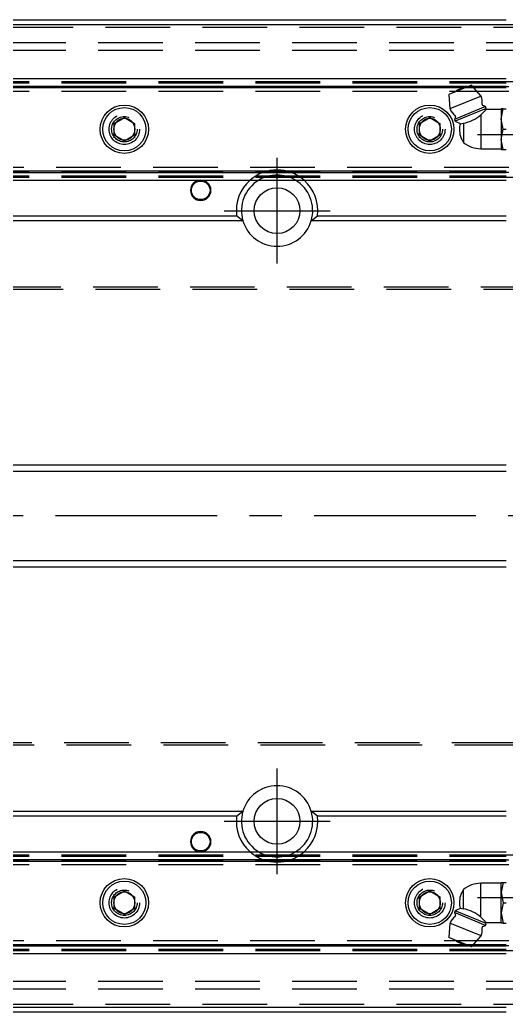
# Model space of a CAD drawing. Extents: x -33 to 1029, y -350 to 120.
# Drawn here: x 239.5 to 335, y -97.5 to 97.5 of the extents above; entities that cross this region are included whole.
import ezdxf

# ---------------------------------------------------------------- set-up
doc = ezdxf.new("R2010")
doc.units = 0
doc.linetypes.add('CENTER', pattern=[50.8, 31.75, -6.35, 6.35, -6.35])
doc.linetypes.add('DASHED', pattern=[19.05, 12.7, -6.35])
doc.layers.get('0').update_dxf_attribs({"linetype": 'CONTINUOUS'})
doc.layers.add('CENTER', color=1, linetype='CENTER')

msp = doc.modelspace()

# ---------------------------------------------------------------- linework, layer by layer
at = {"color": 3, "linetype": 'DASHED'}
for p, q in [((345.2, 96), (0.5, 96)), ((345.2, 96.5), (335, 96.5)), ((820, 93), (0, 93)), ((820, 91.5), (0, 91.5)), ((0, 85.4), (820, 85.4)), ((0, 85.15), (335, 85.15)), ((0, 84.42), (335.5, 84.42)), ((327.05, 84.2), (328.62, 84.2)), ((327.73, 84.48), (328.37, 84.48)), ((0, 83.5), (335.5, 83.5)), ((257.5, 76), (257.53, 76.41)), ((317.5, 76), (317.53, 76.41)), ((335.5, 68.5), (0, 68.5)), ((0, 67.58), (335.5, 67.58)), ((0, 66.85), (335, 66.85)), ((0, 66.6), (820, 66.6)), ((819, 45), (1, 45)), ((819.5, 44.5), (0.5, 44.5)), ((485, 44), (335, 44)), ((0.5, -44.5), (819.5, -44.5)), ((1, -45), (819, -45)), ((0, -66.6), (820, -66.6)), ((0, -66.85), (335, -66.85)), ((0, -67.58), (335.5, -67.58)), ((0, -68.5), (335.5, -68.5)), ((257.5, -76), (257.53, -75.59)), ((317.5, -76), (317.53, -75.59)), ((335.5, -83.5), (0, -83.5)), ((0, -84.42), (335.5, -84.42)), ((0, -85.15), (335, -85.15)), ((0, -85.4), (820, -85.4)), ((327.05, -84.2), (328.62, -84.2)), ((327.73, -84.48), (328.37, -84.48)), ((820, -91.5), (0, -91.5)), ((820, -93), (0, -93)), ((345.2, -96), (0.5, -96))]:
    msp.add_line(p, q, dxfattribs=at)
at = {"color": 7, "linetype": 'CONTINUOUS'}
for p, q in [((335, 96.5), (1, 96.5)), ((2, 97.5), (335, 97.5)), ((0, 86), (335, 86)), ((0, 84.48), (327.73, 84.48)), ((0, 84.2), (327.05, 84.2)), ((328.2, 84.68), (323.77, 82.84)), ((330.07, 82.53), (328.2, 84.68)), ((328.37, 84.48), (335, 84.48)), ((328.62, 84.2), (335, 84.2)), ((323.77, 82.84), (323.97, 80)), ((330.07, 82.53), (323.97, 80)), ((330.93, 80.45), (324.83, 77.93)), ((331.08, 80.08), (324.98, 77.56)), ((330.93, 80.45), (330.42, 80.66)), ((330.9, 79.64), (331.08, 80.08)), ((331.08, 80.08), (330.93, 80.45)), ((334.4, 80), (334.04, 80)), ((334.04, 80), (334.04, 78)), ((334.04, 78), (334.4, 80)), ((334.4, 80), (335, 80)), ((258, 77.15), (260, 78.31)), ((260, 78.31), (262, 77.15)), ((318, 77.15), (320, 78.31)), ((320, 78.31), (322, 77.15)), ((325.04, 78.44), (324.83, 77.93)), ((330.04, 78.83), (331.08, 79.85)), ((330.04, 78.83), (330.04, 72.15)), ((334.04, 79.85), (331.08, 79.85)), ((258, 74.85), (258, 77.15)), ((262, 77.15), (262, 74.85)), ((318, 74.85), (318, 77.15)), ((322, 77.15), (322, 74.85)), ((324.83, 77.93), (324.98, 77.56)), ((324.98, 77.56), (326.1, 77.09)), ((325.94, 77.07), (326.6, 77.18)), ((326.6, 77.18), (326.6, 73.4)), ((334.04, 78), (334.04, 74)), ((334.4, 76), (334.04, 78)), ((260, 73.69), (258, 74.85)), ((262, 74.85), (260, 73.69)), ((320, 73.69), (318, 74.85)), ((322, 74.85), (320, 73.69)), ((334.04, 74), (334.4, 76)), ((334.4, 76), (335, 76)), ((330.04, 72.15), (334.04, 72.15)), ((334.04, 74), (334.04, 72)), ((334.4, 72), (334.04, 74)), ((334.04, 72), (334.4, 72)), ((334.4, 72), (335, 72)), ((0, 67.8), (335, 67.8)), ((0, 67.52), (335, 67.52)), ((0, 66), (335, 66)), ((177.94, 59), (282.06, 59)), ((283.29, 58), (282.06, 59)), ((296.71, 58), (297.94, 59)), ((297.94, 59), (335, 59)), ((283.29, 58), (176.71, 58)), ((335, 58), (296.71, 58)), ((335, 10), (28, 10)), ((28, -10), (335, -10)), ((176.71, -58), (283.29, -58)), ((282.06, -59), (283.29, -58)), ((296.71, -58), (335, -58)), ((297.94, -59), (296.71, -58)), ((282.06, -59), (177.94, -59)), ((335, -59), (297.94, -59)), ((0, -66), (335, -66)), ((0, -67.52), (335, -67.52)), ((0, -67.8), (335, -67.8)), ((334.04, -74), (334.04, -72)), ((334.04, -72), (334.4, -72)), ((334.4, -72), (334.04, -74)), ((334.4, -72), (335, -72)), ((258, -74.85), (260, -73.69)), ((260, -73.69), (262, -74.85)), ((318, -74.85), (320, -73.69)), ((320, -73.69), (322, -74.85)), ((326.6, -77.18), (326.6, -73.4)), ((334.04, -72.15), (330.04, -72.15)), ((330.04, -78.83), (330.04, -72.15)), ((334.04, -78), (334.04, -74)), ((334.04, -74), (334.4, -76)), ((258, -77.15), (258, -74.85)), ((262, -74.85), (262, -77.15)), ((318, -77.15), (318, -74.85)), ((322, -74.85), (322, -77.15)), ((334.4, -76), (334.04, -78)), ((334.4, -76), (335, -76)), ((260, -78.31), (258, -77.15)), ((262, -77.15), (260, -78.31)), ((320, -78.31), (318, -77.15)), ((322, -77.15), (320, -78.31)), ((324.98, -77.56), (324.83, -77.93)), ((324.83, -77.93), (325.04, -78.44)), ((330.93, -80.45), (324.83, -77.93)), ((326.1, -77.09), (324.98, -77.56)), ((331.08, -80.08), (324.98, -77.56)), ((325.94, -77.07), (326.6, -77.18)), ((334.04, -80), (334.04, -78)), ((334.04, -78), (334.4, -80)), ((330.04, -78.83), (331.08, -79.85)), ((331.08, -80.08), (330.9, -79.64)), ((331.08, -79.85), (334.04, -79.85)), ((323.97, -80), (323.77, -82.84)), ((330.07, -82.53), (323.97, -80)), ((330.42, -80.66), (330.93, -80.45)), ((330.93, -80.45), (331.08, -80.08)), ((334.4, -80), (334.04, -80)), ((334.4, -80), (335, -80)), ((328.2, -84.68), (323.77, -82.84)), ((328.2, -84.68), (330.07, -82.53)), ((0, -84.2), (327.05, -84.2)), ((0, -84.48), (327.73, -84.48)), ((328.37, -84.48), (335, -84.48)), ((328.62, -84.2), (335, -84.2)), ((0, -86), (335, -86)), ((1, -96.5), (335, -96.5)), ((335, -97.5), (2, -97.5))]:
    msp.add_line(p, q, dxfattribs=at)
at = {"color": 3, "linetype": 'CONTINUOUS'}
for p, q in [((335, 8.75), (28, 8.75)), ((28, -8.75), (335, -8.75))]:
    msp.add_line(p, q, dxfattribs=at)
at = {"color": 7, "linetype": 'CONTINUOUS'}
for centre, radius in [((260, 76), 4.75), ((260, 76), 4.25), ((320, 76), 4.75), ((320, 76), 4.25), ((290, 60), 4.5), ((290, -60), 4.5), ((260, -76), 4.75), ((260, -76), 4.25), ((320, -76), 4.75), ((320, -76), 4.25)]:
    msp.add_circle(centre, radius, dxfattribs=at)
at = {"color": 3, "linetype": 'DASHED'}
for centre, radius in [((260, 76), 3), ((260, 76), 2.5), ((320, 76), 3), ((320, 76), 2.5), ((260, -76), 3), ((260, -76), 2.5), ((320, -76), 3), ((320, -76), 2.5)]:
    msp.add_circle(centre, radius, dxfattribs=at)
at = {"color": 3, "linetype": 'CONTINUOUS'}
for centre in [(275, 64), (275, -64)]:
    msp.add_circle(centre, 1.83, dxfattribs=at)
at = {"color": 7, "linetype": 'CONTINUOUS'}
for centre, radius, start, end in [((327.15, 80.95), 3.2, 112.5, 130.7094), ((327.15, 80.95), 3.2, 94.2906, 112.5), ((327.02, 81.27), 3.3, 353.1639, 22.4998), ((327.02, 81.27), 3.3, 202.5002, 231.8361), ((330.49, 80.85), 0.2, 173.1612, 247.4985), ((324.86, 78.51), 0.2, 337.5015, 51.8388), ((324.97, 85.01), 8, 281.7644, 309.3672), ((330.52, 76), 4.7, 166.8211, 179.9998), ((330.52, 76), 4.7, 180.0002, 213.5861), ((330.27, 78.15), 6, 232.2738, 267.8214), ((275, 64), 2, 180, 90), ((275, 64), 2, 90, 180), ((290, 60), 8, 131.4096, 187.1808), ((290, 60), 7, 121.0027, 196.6015), ((290, 60), 7, 343.3985, 58.9973), ((290, 60), 8, 352.8192, 48.5904), ((290, 60), 7, 196.6015, 343.3985), ((290, -60), 7, 16.6015, 163.3985), ((290, -60), 7, 163.3985, 238.9973), ((290, -60), 7, 301.0027, 16.6015), ((290, -60), 8, 172.8192, 228.5904), ((290, -60), 8, 311.4096, 7.1808), ((275, -64), 2, 270, 180), ((275, -64), 2, 180, 270), ((330.52, -76), 4.7, 146.4139, 179.9998), ((330.27, -78.15), 6, 92.1786, 127.7262), ((330.52, -76), 4.7, 180.0002, 193.1788), ((324.97, -85.01), 8, 50.6329, 78.2355), ((327.02, -81.27), 3.3, 128.1639, 157.4998), ((324.86, -78.51), 0.2, 308.1612, 22.4985), ((327.02, -81.27), 3.3, 337.5002, 6.8361), ((330.49, -80.85), 0.2, 112.5015, 186.8388), ((327.15, -80.95), 3.2, 229.2906, 247.5), ((327.15, -80.95), 3.2, 247.5, 265.7094)]:
    msp.add_arc(centre, radius, start, end, dxfattribs=at)
at = {"color": 3, "linetype": 'DASHED'}
for centre, radius, start, end in [((260, 76), 2.1, 102.2472, 137.7528), ((260, 76), 2.1, 77.7528, 102.2472), ((260, 76), 2.1, 42.2472, 77.7528), ((320, 76), 2.1, 102.2472, 137.7528), ((320, 76), 2.1, 77.7528, 102.2472), ((320, 76), 2.1, 42.2472, 77.7528), ((260, 76), 2.1, 162.2472, 180), ((260, 76), 2.1, 137.7528, 162.2472), ((260, 76), 2.1, 17.7528, 42.2472), ((260, 76), 2.1, 342.2472, 17.7528), ((320, 76), 2.1, 162.2472, 180), ((320, 76), 2.1, 137.7528, 162.2472), ((320, 76), 2.1, 17.7528, 42.2472), ((320, 76), 2.1, 342.2472, 17.7528), ((260, 76), 2.1, 180, 197.7528), ((260, 76), 2.1, 197.7528, 222.2472), ((260, 76), 2.1, 222.2472, 257.7528), ((260, 76), 2.1, 282.2472, 317.7528), ((260, 76), 2.1, 317.7528, 342.2472), ((320, 76), 2.1, 180, 197.7528), ((320, 76), 2.1, 197.7528, 222.2472), ((320, 76), 2.1, 222.2472, 257.7528), ((320, 76), 2.1, 282.2472, 317.7528), ((320, 76), 2.1, 317.7528, 342.2472), ((260, 76), 2.1, 257.7528, 282.2472), ((320, 76), 2.1, 257.7528, 282.2472), ((290, 60), 8, 48.5904, 131.4096), ((290, 60), 7, 58.9973, 121.0027), ((290, -60), 8, 228.5904, 311.4096), ((290, -60), 7, 238.9973, 301.0027), ((260, -76), 2.1, 102.2472, 137.7528), ((260, -76), 2.1, 77.7528, 102.2472), ((260, -76), 2.1, 42.2472, 77.7528), ((320, -76), 2.1, 102.2472, 137.7528), ((320, -76), 2.1, 77.7528, 102.2472), ((320, -76), 2.1, 42.2472, 77.7528), ((260, -76), 2.1, 162.2472, 180), ((260, -76), 2.1, 180, 197.7528), ((260, -76), 2.1, 137.7528, 162.2472), ((260, -76), 2.1, 17.7528, 42.2472), ((260, -76), 2.1, 342.2472, 17.7528), ((320, -76), 2.1, 162.2472, 180), ((320, -76), 2.1, 180, 197.7528), ((320, -76), 2.1, 137.7528, 162.2472), ((320, -76), 2.1, 17.7528, 42.2472), ((320, -76), 2.1, 342.2472, 17.7528), ((260, -76), 2.1, 197.7528, 222.2472), ((260, -76), 2.1, 222.2472, 257.7528), ((260, -76), 2.1, 282.2472, 317.7528), ((260, -76), 2.1, 317.7528, 342.2472), ((320, -76), 2.1, 197.7528, 222.2472), ((320, -76), 2.1, 222.2472, 257.7528), ((320, -76), 2.1, 282.2472, 317.7528), ((320, -76), 2.1, 317.7528, 342.2472), ((260, -76), 2.1, 257.7528, 282.2472), ((320, -76), 2.1, 257.7528, 282.2472)]:
    msp.add_arc(centre, radius, start, end, dxfattribs=at)
at = {"layer": 'CENTER', "color": 1, "linetype": 'CENTER'}
for p, q in [((329.4, 75), (490.6, 75)), ((290, 49.6), (290, 70.4)), ((279.6, 60), (300.4, 60)), ((887.84, 0), (-15.28, 0)), ((290, -70.4), (290, -49.6)), ((279.6, -60), (300.4, -60)), ((329.4, -75), (490.6, -75))]:
    msp.add_line(p, q, dxfattribs=at)

doc.saveas('drawing.dxf')
